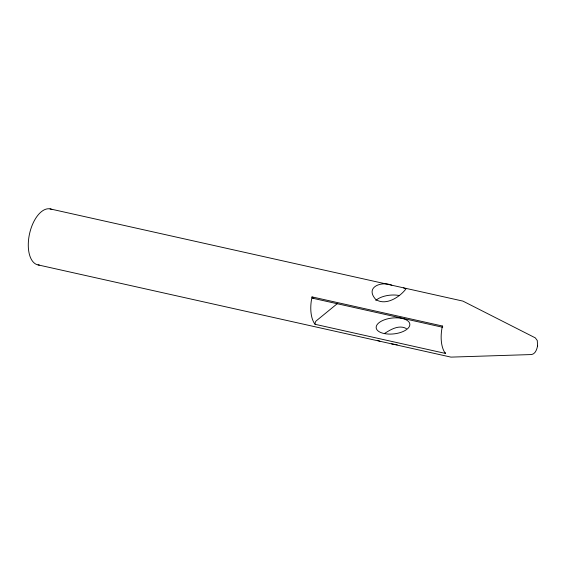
<?xml version="1.0" encoding="UTF-8"?>
<svg xmlns="http://www.w3.org/2000/svg" width="566" height="566" viewBox="0 0 566 566"><rect width="100%" height="100%" fill="white"/><g stroke="black" fill="none" stroke-linecap="round" stroke-linejoin="round"><path stroke-width="0.85" d="M537.566 345.635L537.275 340.527L535.302 337.86L462.917 301.105L50.049 208.882M38.078 264.895L450.946 357.118L531.736 354.542C535.337 353.757 536.773 349.611 537.459 346.385M537.438 346.512L537.608 345.331M442.746 327.014A2.604 1.351 -77.4 0 1 442.435 326.023L312.05 296.902L311.604 299.018A28.64 14.85 -77.4 0 0 314.272 323.214L315.078 324.297L445.456 353.425A2.604 1.351 -77.4 0 1 445.442 352.795M442.435 326.023L441.982 328.139A28.64 14.85 -77.4 0 0 444.65 352.335L445.456 353.425M337.343 303.617L316.238 320.865A2.604 1.351 -77.4 0 0 315.078 324.297M384.505 333.487C390.788 329.476 399.03 324.467 406.416 328.605M397.219 344.835L391.651 343.873M391.835 285.229C381.654 280.87 364.638 287.033 375.69 299.407C385.729 306.227 399.709 297.108 405.914 288.985L403.615 287.861M312.977 298.303L442.499 327.233M379.871 341.241L377.883 340.513M39.323 265.03A28.64 14.85 -77.4 0 1 29.588 233.567A28.64 14.85 -77.4 0 1 51.831 209.448M313.72 298.034A2.604 1.351 -77.4 0 1 312.05 296.902M375.81 300.454A16.923 7.974 -6.3 0 1 399.66 295.629M384.42 333.593A16.923 7.974 -6.3 0 0 409.848 324.608A16.923 7.974 -6.3 0 0 384.738 319.691A16.923 7.974 -6.3 0 0 384.42 333.593"/></g></svg>
